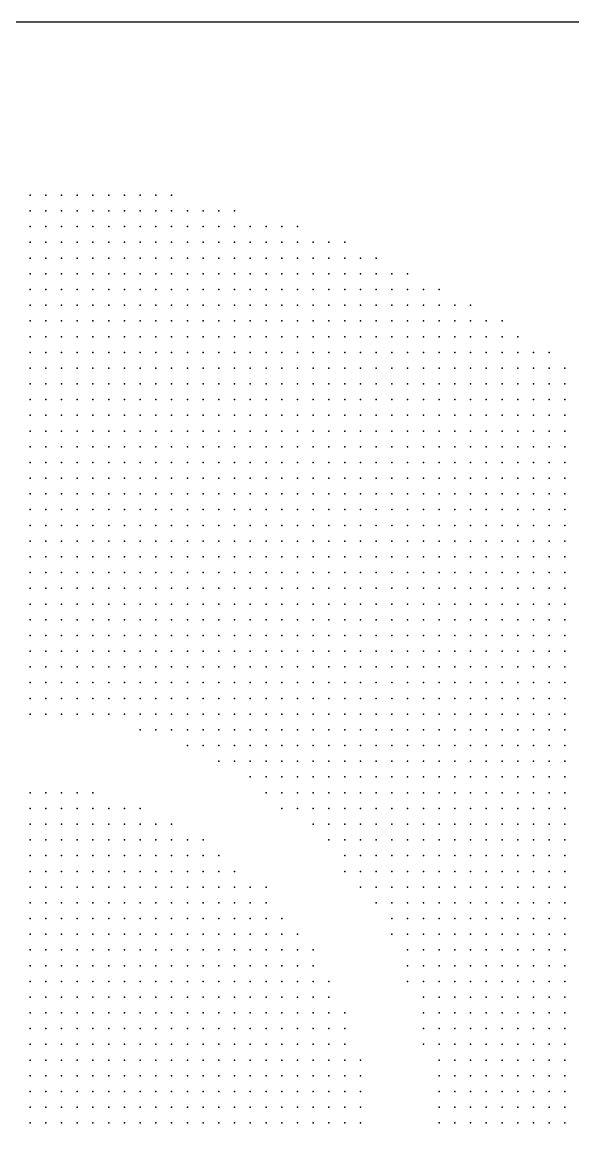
# Model space of a CAD drawing. Header units: millimetres. Extents: x 2848 to 6961, y 1568 to 7914.
# Drawn here: x 4117.8 to 4152.8, y 1649.8 to 1720.3 of the extents above; entities that cross this region are included whole.
import ezdxf

# ---------------------------------------------------------------- set-up
doc = ezdxf.new("R2010")
doc.units = ezdxf.units.MM
doc.header["$PDSIZE"] = -2

msp = doc.modelspace()

# ---------------------------------------------------------------- linework, layer by layer
msp.add_lwpolyline([(4048.282, 1580.289), (4188.282, 1580.289), (4188.282, 1720.289), (4048.282, 1720.289)], close=True)
at = {"color": 20, "true_color": 0xf03f37}
for p in [(4118.282, 1709.289), (4119.282, 1709.289), (4120.282, 1709.289), (4121.282, 1709.289), (4122.282, 1709.289), (4123.282, 1709.289), (4124.282, 1709.289), (4125.282, 1709.289), (4126.282, 1709.289), (4127.282, 1709.289), (4118.282, 1708.289), (4119.282, 1708.289), (4120.282, 1708.289), (4121.282, 1708.289), (4122.282, 1708.289), (4123.282, 1708.289), (4124.282, 1708.289), (4125.282, 1708.289), (4126.282, 1708.289), (4127.282, 1708.289), (4128.282, 1708.289), (4129.282, 1708.289), (4130.282, 1708.289), (4131.282, 1708.289), (4118.282, 1707.289), (4119.282, 1707.289), (4120.282, 1707.289), (4121.282, 1707.289), (4122.282, 1707.289), (4123.282, 1707.289), (4124.282, 1707.289), (4125.282, 1707.289), (4126.282, 1707.289), (4127.282, 1707.289), (4128.282, 1707.289), (4129.282, 1707.289), (4130.282, 1707.289), (4131.282, 1707.289), (4132.282, 1707.289), (4133.282, 1707.289), (4134.282, 1707.289), (4135.282, 1707.289), (4118.282, 1706.289), (4119.282, 1706.289), (4120.282, 1706.289), (4121.282, 1706.289), (4122.282, 1706.289), (4123.282, 1706.289), (4124.282, 1706.289), (4125.282, 1706.289), (4126.282, 1706.289), (4127.282, 1706.289), (4128.282, 1706.289), (4129.282, 1706.289), (4130.282, 1706.289), (4131.282, 1706.289), (4132.282, 1706.289), (4133.282, 1706.289), (4134.282, 1706.289), (4135.282, 1706.289), (4136.282, 1706.289), (4137.282, 1706.289), (4138.282, 1706.289), (4118.282, 1705.289), (4119.282, 1705.289), (4120.282, 1705.289), (4121.282, 1705.289), (4122.282, 1705.289), (4123.282, 1705.289), (4124.282, 1705.289), (4125.282, 1705.289), (4126.282, 1705.289), (4127.282, 1705.289), (4128.282, 1705.289), (4129.282, 1705.289), (4130.282, 1705.289), (4131.282, 1705.289), (4132.282, 1705.289), (4133.282, 1705.289), (4134.282, 1705.289), (4135.282, 1705.289), (4136.282, 1705.289), (4137.282, 1705.289), (4138.282, 1705.289), (4139.282, 1705.289), (4140.282, 1705.289), (4118.282, 1704.289), (4119.282, 1704.289), (4120.282, 1704.289), (4121.282, 1704.289), (4122.282, 1704.289), (4123.282, 1704.289), (4124.282, 1704.289), (4125.282, 1704.289), (4126.282, 1704.289), (4127.282, 1704.289), (4128.282, 1704.289), (4129.282, 1704.289), (4130.282, 1704.289), (4131.282, 1704.289), (4132.282, 1704.289), (4133.282, 1704.289), (4134.282, 1704.289), (4135.282, 1704.289), (4136.282, 1704.289), (4137.282, 1704.289), (4138.282, 1704.289), (4139.282, 1704.289), (4140.282, 1704.289), (4141.282, 1704.289), (4142.282, 1704.289), (4118.282, 1703.289), (4119.282, 1703.289), (4120.282, 1703.289), (4121.282, 1703.289), (4122.282, 1703.289), (4123.282, 1703.289), (4124.282, 1703.289), (4125.282, 1703.289), (4126.282, 1703.289), (4127.282, 1703.289), (4128.282, 1703.289), (4129.282, 1703.289), (4130.282, 1703.289), (4131.282, 1703.289), (4132.282, 1703.289), (4133.282, 1703.289), (4134.282, 1703.289), (4135.282, 1703.289), (4136.282, 1703.289), (4137.282, 1703.289), (4138.282, 1703.289), (4139.282, 1703.289), (4140.282, 1703.289), (4141.282, 1703.289), (4142.282, 1703.289), (4143.282, 1703.289), (4144.282, 1703.289), (4118.282, 1702.289), (4119.282, 1702.289), (4120.282, 1702.289), (4121.282, 1702.289), (4122.282, 1702.289), (4123.282, 1702.289), (4124.282, 1702.289), (4125.282, 1702.289), (4126.282, 1702.289), (4127.282, 1702.289), (4128.282, 1702.289), (4129.282, 1702.289), (4130.282, 1702.289), (4131.282, 1702.289), (4132.282, 1702.289), (4133.282, 1702.289), (4134.282, 1702.289), (4135.282, 1702.289), (4136.282, 1702.289), (4137.282, 1702.289), (4138.282, 1702.289), (4139.282, 1702.289), (4140.282, 1702.289), (4141.282, 1702.289), (4142.282, 1702.289), (4143.282, 1702.289), (4144.282, 1702.289), (4145.282, 1702.289), (4146.282, 1702.289), (4118.282, 1701.289), (4119.282, 1701.289), (4120.282, 1701.289), (4121.282, 1701.289), (4122.282, 1701.289), (4123.282, 1701.289), (4124.282, 1701.289), (4125.282, 1701.289), (4126.282, 1701.289), (4127.282, 1701.289), (4128.282, 1701.289), (4129.282, 1701.289), (4130.282, 1701.289), (4131.282, 1701.289), (4132.282, 1701.289), (4133.282, 1701.289), (4134.282, 1701.289), (4135.282, 1701.289), (4136.282, 1701.289), (4137.282, 1701.289), (4138.282, 1701.289), (4139.282, 1701.289), (4140.282, 1701.289), (4141.282, 1701.289), (4142.282, 1701.289), (4143.282, 1701.289), (4144.282, 1701.289), (4145.282, 1701.289), (4146.282, 1701.289), (4147.282, 1701.289), (4148.282, 1701.289), (4118.282, 1700.289), (4119.282, 1700.289), (4120.282, 1700.289), (4121.282, 1700.289), (4122.282, 1700.289), (4123.282, 1700.289), (4124.282, 1700.289), (4125.282, 1700.289), (4126.282, 1700.289), (4127.282, 1700.289), (4128.282, 1700.289), (4129.282, 1700.289), (4130.282, 1700.289), (4131.282, 1700.289), (4132.282, 1700.289), (4133.282, 1700.289), (4134.282, 1700.289), (4135.282, 1700.289), (4136.282, 1700.289), (4137.282, 1700.289), (4138.282, 1700.289), (4139.282, 1700.289), (4140.282, 1700.289), (4141.282, 1700.289), (4142.282, 1700.289), (4143.282, 1700.289), (4144.282, 1700.289), (4145.282, 1700.289), (4146.282, 1700.289), (4147.282, 1700.289), (4148.282, 1700.289), (4149.282, 1700.289), (4118.282, 1699.289), (4119.282, 1699.289), (4120.282, 1699.289), (4121.282, 1699.289), (4122.282, 1699.289), (4123.282, 1699.289), (4124.282, 1699.289), (4125.282, 1699.289), (4126.282, 1699.289), (4127.282, 1699.289), (4128.282, 1699.289), (4129.282, 1699.289), (4130.282, 1699.289), (4131.282, 1699.289), (4132.282, 1699.289), (4133.282, 1699.289), (4134.282, 1699.289), (4135.282, 1699.289), (4136.282, 1699.289), (4137.282, 1699.289), (4138.282, 1699.289), (4139.282, 1699.289), (4140.282, 1699.289), (4141.282, 1699.289), (4142.282, 1699.289), (4143.282, 1699.289), (4144.282, 1699.289), (4145.282, 1699.289), (4146.282, 1699.289), (4147.282, 1699.289), (4148.282, 1699.289), (4149.282, 1699.289), (4150.282, 1699.289), (4151.282, 1699.289), (4118.282, 1698.289), (4119.282, 1698.289), (4120.282, 1698.289), (4121.282, 1698.289), (4122.282, 1698.289), (4123.282, 1698.289), (4124.282, 1698.289), (4125.282, 1698.289), (4126.282, 1698.289), (4127.282, 1698.289), (4128.282, 1698.289), (4129.282, 1698.289), (4130.282, 1698.289), (4131.282, 1698.289), (4132.282, 1698.289), (4133.282, 1698.289), (4134.282, 1698.289), (4135.282, 1698.289), (4136.282, 1698.289), (4137.282, 1698.289), (4138.282, 1698.289), (4139.282, 1698.289), (4140.282, 1698.289), (4141.282, 1698.289), (4142.282, 1698.289), (4143.282, 1698.289), (4144.282, 1698.289), (4145.282, 1698.289), (4146.282, 1698.289), (4147.282, 1698.289), (4148.282, 1698.289), (4149.282, 1698.289), (4150.282, 1698.289), (4151.282, 1698.289), (4152.282, 1698.289), (4118.282, 1697.289), (4119.282, 1697.289), (4120.282, 1697.289), (4121.282, 1697.289), (4122.282, 1697.289), (4123.282, 1697.289), (4124.282, 1697.289), (4125.282, 1697.289), (4126.282, 1697.289), (4127.282, 1697.289), (4128.282, 1697.289), (4129.282, 1697.289), (4130.282, 1697.289), (4131.282, 1697.289), (4132.282, 1697.289), (4133.282, 1697.289), (4134.282, 1697.289), (4135.282, 1697.289), (4136.282, 1697.289), (4137.282, 1697.289), (4138.282, 1697.289), (4139.282, 1697.289), (4140.282, 1697.289), (4141.282, 1697.289), (4142.282, 1697.289), (4143.282, 1697.289), (4144.282, 1697.289), (4145.282, 1697.289), (4146.282, 1697.289), (4147.282, 1697.289), (4148.282, 1697.289), (4149.282, 1697.289), (4150.282, 1697.289), (4151.282, 1697.289), (4152.282, 1697.289), (4118.282, 1696.289), (4119.282, 1696.289), (4120.282, 1696.289), (4121.282, 1696.289), (4122.282, 1696.289), (4123.282, 1696.289), (4124.282, 1696.289), (4125.282, 1696.289), (4126.282, 1696.289), (4127.282, 1696.289), (4128.282, 1696.289), (4129.282, 1696.289), (4130.282, 1696.289), (4131.282, 1696.289), (4132.282, 1696.289), (4133.282, 1696.289), (4134.282, 1696.289), (4135.282, 1696.289), (4136.282, 1696.289), (4137.282, 1696.289), (4138.282, 1696.289), (4139.282, 1696.289), (4140.282, 1696.289), (4141.282, 1696.289), (4142.282, 1696.289), (4143.282, 1696.289), (4144.282, 1696.289), (4145.282, 1696.289), (4146.282, 1696.289), (4147.282, 1696.289), (4148.282, 1696.289), (4149.282, 1696.289), (4150.282, 1696.289), (4151.282, 1696.289), (4152.282, 1696.289), (4118.282, 1695.289), (4119.282, 1695.289), (4120.282, 1695.289), (4121.282, 1695.289), (4122.282, 1695.289), (4123.282, 1695.289), (4124.282, 1695.289), (4125.282, 1695.289), (4126.282, 1695.289), (4127.282, 1695.289), (4128.282, 1695.289), (4129.282, 1695.289), (4130.282, 1695.289), (4131.282, 1695.289), (4132.282, 1695.289), (4133.282, 1695.289), (4134.282, 1695.289), (4135.282, 1695.289), (4136.282, 1695.289), (4137.282, 1695.289), (4138.282, 1695.289), (4139.282, 1695.289), (4140.282, 1695.289), (4141.282, 1695.289), (4142.282, 1695.289), (4143.282, 1695.289), (4144.282, 1695.289), (4145.282, 1695.289), (4146.282, 1695.289), (4147.282, 1695.289), (4148.282, 1695.289), (4149.282, 1695.289), (4150.282, 1695.289), (4151.282, 1695.289), (4152.282, 1695.289), (4118.282, 1694.289), (4119.282, 1694.289), (4120.282, 1694.289), (4121.282, 1694.289), (4122.282, 1694.289), (4123.282, 1694.289), (4124.282, 1694.289), (4125.282, 1694.289), (4126.282, 1694.289), (4127.282, 1694.289), (4128.282, 1694.289), (4129.282, 1694.289), (4130.282, 1694.289), (4131.282, 1694.289), (4132.282, 1694.289), (4133.282, 1694.289), (4134.282, 1694.289), (4135.282, 1694.289), (4136.282, 1694.289), (4137.282, 1694.289), (4138.282, 1694.289), (4139.282, 1694.289), (4140.282, 1694.289), (4141.282, 1694.289), (4142.282, 1694.289), (4143.282, 1694.289), (4144.282, 1694.289), (4145.282, 1694.289), (4146.282, 1694.289), (4147.282, 1694.289), (4148.282, 1694.289), (4149.282, 1694.289), (4150.282, 1694.289), (4151.282, 1694.289), (4152.282, 1694.289), (4118.282, 1693.289), (4119.282, 1693.289), (4120.282, 1693.289), (4121.282, 1693.289), (4122.282, 1693.289), (4123.282, 1693.289), (4124.282, 1693.289), (4125.282, 1693.289), (4126.282, 1693.289), (4127.282, 1693.289), (4128.282, 1693.289), (4129.282, 1693.289), (4130.282, 1693.289), (4131.282, 1693.289), (4132.282, 1693.289), (4133.282, 1693.289), (4134.282, 1693.289), (4135.282, 1693.289), (4136.282, 1693.289), (4137.282, 1693.289), (4138.282, 1693.289), (4139.282, 1693.289), (4140.282, 1693.289), (4141.282, 1693.289), (4142.282, 1693.289), (4143.282, 1693.289), (4144.282, 1693.289), (4145.282, 1693.289), (4146.282, 1693.289), (4147.282, 1693.289), (4148.282, 1693.289), (4149.282, 1693.289), (4150.282, 1693.289), (4151.282, 1693.289), (4152.282, 1693.289), (4118.282, 1692.289), (4119.282, 1692.289), (4120.282, 1692.289), (4121.282, 1692.289), (4122.282, 1692.289), (4123.282, 1692.289), (4124.282, 1692.289), (4125.282, 1692.289), (4126.282, 1692.289), (4127.282, 1692.289), (4128.282, 1692.289), (4129.282, 1692.289), (4130.282, 1692.289), (4131.282, 1692.289), (4132.282, 1692.289), (4133.282, 1692.289), (4134.282, 1692.289), (4135.282, 1692.289), (4136.282, 1692.289), (4137.282, 1692.289), (4138.282, 1692.289), (4139.282, 1692.289), (4140.282, 1692.289), (4141.282, 1692.289), (4142.282, 1692.289), (4143.282, 1692.289), (4144.282, 1692.289), (4145.282, 1692.289), (4146.282, 1692.289), (4147.282, 1692.289), (4148.282, 1692.289), (4149.282, 1692.289), (4150.282, 1692.289), (4151.282, 1692.289), (4152.282, 1692.289), (4118.282, 1691.289), (4119.282, 1691.289), (4120.282, 1691.289), (4121.282, 1691.289), (4122.282, 1691.289), (4123.282, 1691.289), (4124.282, 1691.289), (4125.282, 1691.289), (4126.282, 1691.289), (4127.282, 1691.289), (4128.282, 1691.289), (4129.282, 1691.289), (4130.282, 1691.289), (4131.282, 1691.289), (4132.282, 1691.289), (4133.282, 1691.289), (4134.282, 1691.289), (4135.282, 1691.289), (4136.282, 1691.289), (4137.282, 1691.289), (4138.282, 1691.289), (4139.282, 1691.289), (4140.282, 1691.289), (4141.282, 1691.289), (4142.282, 1691.289), (4143.282, 1691.289), (4144.282, 1691.289), (4145.282, 1691.289), (4146.282, 1691.289), (4147.282, 1691.289), (4148.282, 1691.289), (4149.282, 1691.289), (4150.282, 1691.289), (4151.282, 1691.289), (4152.282, 1691.289), (4118.282, 1690.289), (4119.282, 1690.289), (4120.282, 1690.289), (4121.282, 1690.289), (4122.282, 1690.289), (4123.282, 1690.289), (4124.282, 1690.289), (4125.282, 1690.289), (4126.282, 1690.289), (4127.282, 1690.289), (4128.282, 1690.289), (4129.282, 1690.289), (4130.282, 1690.289), (4131.282, 1690.289), (4132.282, 1690.289), (4133.282, 1690.289), (4134.282, 1690.289), (4135.282, 1690.289), (4136.282, 1690.289), (4137.282, 1690.289), (4138.282, 1690.289), (4139.282, 1690.289), (4140.282, 1690.289), (4141.282, 1690.289), (4142.282, 1690.289), (4143.282, 1690.289), (4144.282, 1690.289), (4145.282, 1690.289), (4146.282, 1690.289), (4147.282, 1690.289), (4148.282, 1690.289), (4149.282, 1690.289), (4150.282, 1690.289), (4151.282, 1690.289), (4152.282, 1690.289), (4118.282, 1689.289), (4119.282, 1689.289), (4120.282, 1689.289), (4121.282, 1689.289), (4122.282, 1689.289), (4123.282, 1689.289), (4124.282, 1689.289), (4125.282, 1689.289), (4126.282, 1689.289), (4127.282, 1689.289), (4128.282, 1689.289), (4129.282, 1689.289), (4130.282, 1689.289), (4131.282, 1689.289), (4132.282, 1689.289), (4133.282, 1689.289), (4134.282, 1689.289), (4135.282, 1689.289), (4136.282, 1689.289), (4137.282, 1689.289), (4138.282, 1689.289), (4139.282, 1689.289), (4140.282, 1689.289), (4141.282, 1689.289), (4142.282, 1689.289), (4143.282, 1689.289), (4144.282, 1689.289), (4145.282, 1689.289), (4146.282, 1689.289), (4147.282, 1689.289), (4148.282, 1689.289), (4149.282, 1689.289), (4150.282, 1689.289), (4151.282, 1689.289), (4152.282, 1689.289), (4118.282, 1688.289), (4119.282, 1688.289), (4120.282, 1688.289), (4121.282, 1688.289), (4122.282, 1688.289), (4123.282, 1688.289), (4124.282, 1688.289), (4125.282, 1688.289), (4126.282, 1688.289), (4127.282, 1688.289), (4128.282, 1688.289), (4129.282, 1688.289), (4130.282, 1688.289), (4131.282, 1688.289), (4132.282, 1688.289), (4133.282, 1688.289), (4134.282, 1688.289), (4135.282, 1688.289), (4136.282, 1688.289), (4137.282, 1688.289), (4138.282, 1688.289), (4139.282, 1688.289), (4140.282, 1688.289), (4141.282, 1688.289), (4142.282, 1688.289), (4143.282, 1688.289), (4144.282, 1688.289), (4145.282, 1688.289), (4146.282, 1688.289), (4147.282, 1688.289), (4148.282, 1688.289), (4149.282, 1688.289), (4150.282, 1688.289), (4151.282, 1688.289), (4152.282, 1688.289), (4118.282, 1687.289), (4119.282, 1687.289), (4120.282, 1687.289), (4121.282, 1687.289), (4122.282, 1687.289), (4123.282, 1687.289), (4124.282, 1687.289), (4125.282, 1687.289), (4126.282, 1687.289), (4127.282, 1687.289), (4128.282, 1687.289), (4129.282, 1687.289), (4130.282, 1687.289), (4131.282, 1687.289), (4132.282, 1687.289), (4133.282, 1687.289), (4134.282, 1687.289), (4135.282, 1687.289), (4136.282, 1687.289), (4137.282, 1687.289), (4138.282, 1687.289), (4139.282, 1687.289), (4140.282, 1687.289), (4141.282, 1687.289), (4142.282, 1687.289), (4143.282, 1687.289), (4144.282, 1687.289), (4145.282, 1687.289), (4146.282, 1687.289), (4147.282, 1687.289), (4148.282, 1687.289), (4149.282, 1687.289), (4150.282, 1687.289), (4151.282, 1687.289), (4152.282, 1687.289), (4118.282, 1686.289), (4119.282, 1686.289), (4120.282, 1686.289), (4121.282, 1686.289), (4122.282, 1686.289), (4123.282, 1686.289), (4124.282, 1686.289), (4125.282, 1686.289), (4126.282, 1686.289), (4127.282, 1686.289), (4128.282, 1686.289), (4129.282, 1686.289), (4130.282, 1686.289), (4131.282, 1686.289), (4132.282, 1686.289), (4133.282, 1686.289), (4134.282, 1686.289), (4135.282, 1686.289), (4136.282, 1686.289), (4137.282, 1686.289), (4138.282, 1686.289), (4139.282, 1686.289), (4140.282, 1686.289), (4141.282, 1686.289), (4142.282, 1686.289), (4143.282, 1686.289), (4144.282, 1686.289), (4145.282, 1686.289), (4146.282, 1686.289), (4147.282, 1686.289), (4148.282, 1686.289), (4149.282, 1686.289), (4150.282, 1686.289), (4151.282, 1686.289), (4152.282, 1686.289), (4118.282, 1685.289), (4119.282, 1685.289), (4120.282, 1685.289), (4121.282, 1685.289), (4122.282, 1685.289), (4123.282, 1685.289), (4124.282, 1685.289), (4125.282, 1685.289), (4126.282, 1685.289), (4127.282, 1685.289), (4128.282, 1685.289), (4129.282, 1685.289), (4130.282, 1685.289), (4131.282, 1685.289), (4132.282, 1685.289), (4133.282, 1685.289), (4134.282, 1685.289), (4135.282, 1685.289), (4136.282, 1685.289), (4137.282, 1685.289), (4138.282, 1685.289), (4139.282, 1685.289), (4140.282, 1685.289), (4141.282, 1685.289), (4142.282, 1685.289), (4143.282, 1685.289), (4144.282, 1685.289), (4145.282, 1685.289), (4146.282, 1685.289), (4147.282, 1685.289), (4148.282, 1685.289), (4149.282, 1685.289), (4150.282, 1685.289), (4151.282, 1685.289), (4152.282, 1685.289), (4118.282, 1684.289), (4119.282, 1684.289), (4120.282, 1684.289), (4121.282, 1684.289), (4122.282, 1684.289), (4123.282, 1684.289), (4124.282, 1684.289), (4125.282, 1684.289), (4126.282, 1684.289), (4127.282, 1684.289), (4128.282, 1684.289), (4129.282, 1684.289), (4130.282, 1684.289), (4131.282, 1684.289), (4132.282, 1684.289), (4133.282, 1684.289), (4134.282, 1684.289), (4135.282, 1684.289), (4136.282, 1684.289), (4137.282, 1684.289), (4138.282, 1684.289), (4139.282, 1684.289), (4140.282, 1684.289), (4141.282, 1684.289), (4142.282, 1684.289), (4143.282, 1684.289), (4144.282, 1684.289), (4145.282, 1684.289), (4146.282, 1684.289), (4147.282, 1684.289), (4148.282, 1684.289), (4149.282, 1684.289), (4150.282, 1684.289), (4151.282, 1684.289), (4152.282, 1684.289), (4118.282, 1683.289), (4119.282, 1683.289), (4120.282, 1683.289), (4121.282, 1683.289), (4122.282, 1683.289), (4123.282, 1683.289), (4124.282, 1683.289), (4125.282, 1683.289), (4126.282, 1683.289), (4127.282, 1683.289), (4128.282, 1683.289), (4129.282, 1683.289), (4130.282, 1683.289), (4131.282, 1683.289), (4132.282, 1683.289), (4133.282, 1683.289), (4134.282, 1683.289), (4135.282, 1683.289), (4136.282, 1683.289), (4137.282, 1683.289), (4138.282, 1683.289), (4139.282, 1683.289), (4140.282, 1683.289), (4141.282, 1683.289), (4142.282, 1683.289), (4143.282, 1683.289), (4144.282, 1683.289), (4145.282, 1683.289), (4146.282, 1683.289), (4147.282, 1683.289), (4148.282, 1683.289), (4149.282, 1683.289), (4150.282, 1683.289), (4151.282, 1683.289), (4152.282, 1683.289), (4118.282, 1682.289), (4119.282, 1682.289), (4120.282, 1682.289), (4121.282, 1682.289), (4122.282, 1682.289), (4123.282, 1682.289), (4124.282, 1682.289), (4125.282, 1682.289), (4126.282, 1682.289), (4127.282, 1682.289), (4128.282, 1682.289), (4129.282, 1682.289), (4130.282, 1682.289), (4131.282, 1682.289), (4132.282, 1682.289), (4133.282, 1682.289), (4134.282, 1682.289), (4135.282, 1682.289), (4136.282, 1682.289), (4137.282, 1682.289), (4138.282, 1682.289), (4139.282, 1682.289), (4140.282, 1682.289), (4141.282, 1682.289), (4142.282, 1682.289), (4143.282, 1682.289), (4144.282, 1682.289), (4145.282, 1682.289), (4146.282, 1682.289), (4147.282, 1682.289), (4148.282, 1682.289), (4149.282, 1682.289), (4150.282, 1682.289), (4151.282, 1682.289), (4152.282, 1682.289), (4118.282, 1681.289), (4119.282, 1681.289), (4120.282, 1681.289), (4121.282, 1681.289), (4122.282, 1681.289), (4123.282, 1681.289), (4124.282, 1681.289), (4125.282, 1681.289), (4126.282, 1681.289), (4127.282, 1681.289), (4128.282, 1681.289), (4129.282, 1681.289), (4130.282, 1681.289), (4131.282, 1681.289), (4132.282, 1681.289), (4133.282, 1681.289), (4134.282, 1681.289), (4135.282, 1681.289), (4136.282, 1681.289), (4137.282, 1681.289), (4138.282, 1681.289), (4139.282, 1681.289), (4140.282, 1681.289), (4141.282, 1681.289), (4142.282, 1681.289), (4143.282, 1681.289), (4144.282, 1681.289), (4145.282, 1681.289), (4146.282, 1681.289), (4147.282, 1681.289), (4148.282, 1681.289), (4149.282, 1681.289), (4150.282, 1681.289), (4151.282, 1681.289), (4152.282, 1681.289), (4118.282, 1680.289), (4119.282, 1680.289), (4120.282, 1680.289), (4121.282, 1680.289), (4122.282, 1680.289), (4123.282, 1680.289), (4124.282, 1680.289), (4125.282, 1680.289), (4126.282, 1680.289), (4127.282, 1680.289), (4128.282, 1680.289), (4129.282, 1680.289), (4130.282, 1680.289), (4131.282, 1680.289), (4132.282, 1680.289), (4133.282, 1680.289), (4134.282, 1680.289), (4135.282, 1680.289), (4136.282, 1680.289), (4137.282, 1680.289), (4138.282, 1680.289), (4139.282, 1680.289), (4140.282, 1680.289), (4141.282, 1680.289), (4142.282, 1680.289), (4143.282, 1680.289), (4144.282, 1680.289), (4145.282, 1680.289), (4146.282, 1680.289), (4147.282, 1680.289), (4148.282, 1680.289), (4149.282, 1680.289), (4150.282, 1680.289), (4151.282, 1680.289), (4152.282, 1680.289), (4118.282, 1679.289), (4119.282, 1679.289), (4120.282, 1679.289), (4121.282, 1679.289), (4122.282, 1679.289), (4123.282, 1679.289), (4124.282, 1679.289), (4125.282, 1679.289), (4126.282, 1679.289), (4127.282, 1679.289), (4128.282, 1679.289), (4129.282, 1679.289), (4130.282, 1679.289), (4131.282, 1679.289), (4132.282, 1679.289), (4133.282, 1679.289), (4134.282, 1679.289), (4135.282, 1679.289), (4136.282, 1679.289), (4137.282, 1679.289), (4138.282, 1679.289), (4139.282, 1679.289), (4140.282, 1679.289), (4141.282, 1679.289), (4142.282, 1679.289), (4143.282, 1679.289), (4144.282, 1679.289), (4145.282, 1679.289), (4146.282, 1679.289), (4147.282, 1679.289), (4148.282, 1679.289), (4149.282, 1679.289), (4150.282, 1679.289), (4151.282, 1679.289), (4152.282, 1679.289), (4118.282, 1678.289), (4119.282, 1678.289), (4120.282, 1678.289), (4121.282, 1678.289), (4122.282, 1678.289), (4123.282, 1678.289), (4124.282, 1678.289), (4118.282, 1677.289), (4119.282, 1677.289), (4120.282, 1677.289), (4121.282, 1677.289), (4122.282, 1677.289), (4123.282, 1677.289), (4124.282, 1677.289), (4118.282, 1676.289), (4119.282, 1676.289), (4120.282, 1676.289), (4121.282, 1676.289), (4122.282, 1676.289), (4123.282, 1676.289), (4124.282, 1676.289)]:
    msp.add_point(p, dxfattribs=at)
at = {"color": 20, "true_color": 0xef4136}
for p in [(4125.282, 1678.289), (4126.282, 1678.289), (4127.282, 1678.289), (4128.282, 1678.289), (4129.282, 1678.289), (4130.282, 1678.289), (4131.282, 1678.289), (4132.282, 1678.289), (4133.282, 1678.289), (4134.282, 1678.289), (4135.282, 1678.289), (4136.282, 1678.289), (4137.282, 1678.289), (4138.282, 1678.289), (4139.282, 1678.289), (4140.282, 1678.289), (4141.282, 1678.289), (4142.282, 1678.289), (4143.282, 1678.289), (4144.282, 1678.289), (4145.282, 1678.289), (4146.282, 1678.289), (4147.282, 1678.289), (4148.282, 1678.289), (4149.282, 1678.289), (4150.282, 1678.289), (4151.282, 1678.289), (4152.282, 1678.289)]:
    msp.add_point(p, dxfattribs=at)
at = {"color": 240, "true_color": 0xf1363f}
msp.add_point((4125.282, 1677.289), dxfattribs=at)
at = {"color": 240, "true_color": 0xf1363d}
msp.add_point((4126.282, 1677.289), dxfattribs=at)
at = {"color": 240, "true_color": 0xf0363b}
for p in [(4127.282, 1677.289), (4128.282, 1677.289), (4129.282, 1677.289), (4130.282, 1677.289), (4131.282, 1677.289), (4132.282, 1677.289), (4136.282, 1677.289), (4137.282, 1677.289), (4138.282, 1677.289), (4139.282, 1677.289), (4140.282, 1677.289), (4141.282, 1677.289), (4142.282, 1677.289), (4143.282, 1677.289), (4144.282, 1677.289), (4145.282, 1677.289), (4146.282, 1677.289), (4147.282, 1677.289), (4148.282, 1677.289), (4149.282, 1677.289), (4152.282, 1677.289)]:
    msp.add_point(p, dxfattribs=at)
at = {"color": 240, "true_color": 0xef363b}
msp.add_point((4133.282, 1677.289), dxfattribs=at)
at = {"color": 240, "true_color": 0xf2353b}
msp.add_point((4134.282, 1677.289), dxfattribs=at)
at = {"color": 240, "true_color": 0xf03639}
for p in [(4135.282, 1677.289), (4150.282, 1677.289), (4151.282, 1677.289)]:
    msp.add_point(p, dxfattribs=at)
at = {"color": 32, "true_color": 0xeb6715}
msp.add_point((4125.282, 1676.289), dxfattribs=at)
at = {"color": 30, "true_color": 0xef6c1a}
msp.add_point((4126.282, 1676.289), dxfattribs=at)
at = {"color": 30, "true_color": 0xf16d25}
msp.add_point((4127.282, 1676.289), dxfattribs=at)
at = {"color": 30, "true_color": 0xee6d29}
msp.add_point((4128.282, 1676.289), dxfattribs=at)
at = {"color": 30, "true_color": 0xf06d27}
for p in [(4129.282, 1676.289), (4136.282, 1676.289), (4138.282, 1676.289), (4139.282, 1676.289), (4140.282, 1676.289), (4141.282, 1676.289), (4142.282, 1676.289), (4143.282, 1676.289), (4144.282, 1676.289), (4145.282, 1676.289), (4146.282, 1676.289), (4147.282, 1676.289), (4148.282, 1676.289), (4149.282, 1676.289), (4150.282, 1676.289), (4151.282, 1676.289), (4152.282, 1676.289)]:
    msp.add_point(p, dxfattribs=at)
at = {"color": 30, "true_color": 0xee6e27}
msp.add_point((4130.282, 1676.289), dxfattribs=at)
at = {"color": 30, "true_color": 0xf16c29}
msp.add_point((4131.282, 1676.289), dxfattribs=at)
at = {"color": 30, "true_color": 0xef6c26}
msp.add_point((4132.282, 1676.289), dxfattribs=at)
at = {"color": 30, "true_color": 0xf26d28}
msp.add_point((4133.282, 1676.289), dxfattribs=at)
at = {"color": 30, "true_color": 0xf06d29}
msp.add_point((4134.282, 1676.289), dxfattribs=at)
at = {"color": 30, "true_color": 0xef6e2a}
msp.add_point((4135.282, 1676.289), dxfattribs=at)
at = {"color": 30, "true_color": 0xee6e25}
msp.add_point((4137.282, 1676.289), dxfattribs=at)
at = {"color": 41, "true_color": 0xf4ef89}
msp.add_point((4125.282, 1675.289), dxfattribs=at)
at = {"color": 53, "true_color": 0xeedd38}
msp.add_point((4126.282, 1675.289), dxfattribs=at)
at = {"color": 40, "true_color": 0xebd301}
msp.add_point((4127.282, 1675.289), dxfattribs=at)
at = {"color": 40, "true_color": 0xe8cd00}
msp.add_point((4128.282, 1675.289), dxfattribs=at)
at = {"color": 40, "true_color": 0xead200}
msp.add_point((4129.282, 1675.289), dxfattribs=at)
at = {"color": 40, "true_color": 0xead309}
msp.add_point((4130.282, 1675.289), dxfattribs=at)
at = {"color": 40, "true_color": 0xebd203}
for p in [(4131.282, 1675.289), (4137.282, 1675.289), (4146.282, 1675.289)]:
    msp.add_point(p, dxfattribs=at)
at = {"color": 52, "true_color": 0xe8d202}
msp.add_point((4132.282, 1675.289), dxfattribs=at)
at = {"color": 40, "true_color": 0xead102}
for p in [(4133.282, 1675.289), (4134.282, 1675.289), (4136.282, 1675.289), (4138.282, 1675.289), (4139.282, 1675.289), (4140.282, 1675.289), (4141.282, 1675.289), (4142.282, 1675.289), (4143.282, 1675.289), (4144.282, 1675.289), (4145.282, 1675.289), (4147.282, 1675.289), (4148.282, 1675.289), (4149.282, 1675.289), (4150.282, 1675.289), (4151.282, 1675.289), (4152.282, 1675.289)]:
    msp.add_point(p, dxfattribs=at)
at = {"color": 40, "true_color": 0xe9d100}
msp.add_point((4135.282, 1675.289), dxfattribs=at)
at = {"color": 41, "true_color": 0xf4de6e}
msp.add_point((4128.282, 1674.289), dxfattribs=at)
at = {"color": 40, "true_color": 0xeecb11}
msp.add_point((4129.282, 1674.289), dxfattribs=at)
at = {"color": 40, "true_color": 0xe9c500}
msp.add_point((4130.282, 1674.289), dxfattribs=at)
at = {"color": 40, "true_color": 0xe9c807}
msp.add_point((4131.282, 1674.289), dxfattribs=at)
at = {"color": 40, "true_color": 0xe8ca06}
msp.add_point((4132.282, 1674.289), dxfattribs=at)
at = {"color": 40, "true_color": 0xecc707}
msp.add_point((4133.282, 1674.289), dxfattribs=at)
at = {"color": 40, "true_color": 0xeac805}
for p in [(4134.282, 1674.289), (4137.282, 1674.289), (4138.282, 1674.289), (4139.282, 1674.289), (4140.282, 1674.289), (4141.282, 1674.289), (4142.282, 1674.289), (4143.282, 1674.289), (4144.282, 1674.289), (4145.282, 1674.289), (4147.282, 1674.289), (4148.282, 1674.289), (4149.282, 1674.289), (4150.282, 1674.289), (4151.282, 1674.289), (4152.282, 1674.289), (4152.282, 1671.289)]:
    msp.add_point(p, dxfattribs=at)
at = {"color": 40, "true_color": 0xeac807}
for p in [(4135.282, 1674.289), (4146.282, 1674.289)]:
    msp.add_point(p, dxfattribs=at)
at = {"color": 40, "true_color": 0xedc806}
msp.add_point((4136.282, 1674.289), dxfattribs=at)
at = {"color": 41, "true_color": 0xf3e270}
msp.add_point((4130.282, 1673.289), dxfattribs=at)
at = {"color": 40, "true_color": 0xebc905}
for p in [(4131.282, 1673.289), (4137.282, 1673.289), (4134.282, 1672.289), (4137.282, 1672.289)]:
    msp.add_point(p, dxfattribs=at)
at = {"color": 40, "true_color": 0xe8c700}
msp.add_point((4132.282, 1673.289), dxfattribs=at)
at = {"color": 40, "true_color": 0xe9cb09}
for p in [(4133.282, 1673.289), (4137.282, 1670.289), (4138.282, 1669.289)]:
    msp.add_point(p, dxfattribs=at)
at = {"color": 40, "true_color": 0xe8ca08}
msp.add_point((4134.282, 1673.289), dxfattribs=at)
at = {"color": 40, "true_color": 0xe8cb03}
for p in [(4135.282, 1673.289), (4142.282, 1669.289)]:
    msp.add_point(p, dxfattribs=at)
at = {"color": 40, "true_color": 0xe7ca02}
msp.add_point((4136.282, 1673.289), dxfattribs=at)
at = {"color": 40, "true_color": 0xeaca05}
for p in [(4138.282, 1673.289), (4139.282, 1673.289), (4140.282, 1673.289), (4141.282, 1673.289), (4142.282, 1673.289), (4143.282, 1673.289), (4144.282, 1673.289), (4145.282, 1673.289), (4148.282, 1673.289), (4149.282, 1673.289), (4150.282, 1673.289), (4151.282, 1673.289), (4152.282, 1673.289), (4136.282, 1672.289), (4138.282, 1672.289), (4139.282, 1672.289), (4140.282, 1672.289), (4141.282, 1672.289), (4142.282, 1672.289), (4143.282, 1672.289), (4144.282, 1672.289), (4145.282, 1672.289), (4146.282, 1672.289), (4147.282, 1672.289), (4148.282, 1672.289), (4149.282, 1672.289), (4150.282, 1672.289), (4151.282, 1672.289), (4152.282, 1672.289), (4138.282, 1671.289), (4139.282, 1671.289), (4140.282, 1671.289), (4141.282, 1671.289), (4142.282, 1671.289), (4143.282, 1671.289), (4144.282, 1671.289), (4145.282, 1671.289), (4146.282, 1671.289), (4147.282, 1671.289), (4148.282, 1671.289), (4149.282, 1671.289), (4138.282, 1670.289), (4139.282, 1670.289), (4140.282, 1670.289), (4141.282, 1670.289), (4142.282, 1670.289), (4143.282, 1670.289), (4144.282, 1670.289), (4145.282, 1670.289), (4146.282, 1670.289)]:
    msp.add_point(p, dxfattribs=at)
at = {"color": 40, "true_color": 0xeaca03}
for p in [(4146.282, 1673.289), (4147.282, 1673.289), (4139.282, 1669.289), (4143.282, 1668.289)]:
    msp.add_point(p, dxfattribs=at)
at = {"color": 53, "true_color": 0xefd743}
msp.add_point((4132.282, 1672.289), dxfattribs=at)
at = {"color": 40, "true_color": 0xeac600}
msp.add_point((4133.282, 1672.289), dxfattribs=at)
at = {"color": 40, "true_color": 0xe8cc07}
msp.add_point((4135.282, 1672.289), dxfattribs=at)
at = {"color": 152, "true_color": 0x1475bc}
for p in [(4118.282, 1671.289), (4119.282, 1671.289), (4120.282, 1671.289), (4121.282, 1671.289), (4122.282, 1671.289), (4118.282, 1670.289), (4119.282, 1670.289), (4120.282, 1670.289), (4121.282, 1670.289), (4122.282, 1670.289), (4123.282, 1670.289), (4124.282, 1670.289), (4125.282, 1670.289), (4118.282, 1669.289), (4119.282, 1669.289), (4120.282, 1669.289), (4121.282, 1669.289), (4122.282, 1669.289), (4123.282, 1669.289), (4124.282, 1669.289), (4125.282, 1669.289), (4126.282, 1669.289), (4127.282, 1669.289), (4118.282, 1668.289), (4119.282, 1668.289), (4120.282, 1668.289), (4121.282, 1668.289), (4122.282, 1668.289), (4123.282, 1668.289), (4124.282, 1668.289), (4125.282, 1668.289), (4126.282, 1668.289), (4127.282, 1668.289), (4128.282, 1668.289), (4129.282, 1668.289), (4118.282, 1667.289), (4119.282, 1667.289), (4120.282, 1667.289), (4121.282, 1667.289), (4122.282, 1667.289), (4123.282, 1667.289), (4124.282, 1667.289), (4125.282, 1667.289), (4126.282, 1667.289), (4127.282, 1667.289), (4128.282, 1667.289), (4129.282, 1667.289), (4130.282, 1667.289), (4118.282, 1666.289), (4119.282, 1666.289), (4120.282, 1666.289), (4121.282, 1666.289), (4122.282, 1666.289), (4123.282, 1666.289), (4124.282, 1666.289), (4125.282, 1666.289), (4126.282, 1666.289), (4127.282, 1666.289), (4128.282, 1666.289), (4129.282, 1666.289), (4130.282, 1666.289), (4131.282, 1666.289), (4118.282, 1665.289), (4119.282, 1665.289), (4120.282, 1665.289), (4121.282, 1665.289), (4122.282, 1665.289), (4123.282, 1665.289), (4124.282, 1665.289), (4125.282, 1665.289), (4126.282, 1665.289), (4127.282, 1665.289), (4128.282, 1665.289), (4129.282, 1665.289), (4130.282, 1665.289), (4131.282, 1665.289), (4132.282, 1665.289), (4133.282, 1665.289), (4118.282, 1664.289), (4119.282, 1664.289), (4120.282, 1664.289), (4121.282, 1664.289), (4122.282, 1664.289), (4123.282, 1664.289), (4124.282, 1664.289), (4125.282, 1664.289), (4126.282, 1664.289), (4127.282, 1664.289), (4128.282, 1664.289), (4129.282, 1664.289), (4130.282, 1664.289), (4131.282, 1664.289), (4132.282, 1664.289), (4133.282, 1664.289), (4118.282, 1663.289), (4119.282, 1663.289), (4120.282, 1663.289), (4121.282, 1663.289), (4122.282, 1663.289), (4123.282, 1663.289), (4124.282, 1663.289), (4125.282, 1663.289), (4126.282, 1663.289), (4127.282, 1663.289), (4128.282, 1663.289), (4129.282, 1663.289), (4130.282, 1663.289), (4131.282, 1663.289), (4132.282, 1663.289), (4133.282, 1663.289), (4134.282, 1663.289), (4118.282, 1662.289), (4119.282, 1662.289), (4120.282, 1662.289), (4121.282, 1662.289), (4122.282, 1662.289), (4123.282, 1662.289), (4124.282, 1662.289), (4125.282, 1662.289), (4126.282, 1662.289), (4127.282, 1662.289), (4128.282, 1662.289), (4129.282, 1662.289), (4130.282, 1662.289), (4131.282, 1662.289), (4132.282, 1662.289), (4133.282, 1662.289), (4134.282, 1662.289), (4135.282, 1662.289), (4118.282, 1661.289), (4119.282, 1661.289), (4120.282, 1661.289), (4121.282, 1661.289), (4122.282, 1661.289), (4123.282, 1661.289), (4124.282, 1661.289), (4125.282, 1661.289), (4126.282, 1661.289), (4127.282, 1661.289), (4128.282, 1661.289), (4129.282, 1661.289), (4130.282, 1661.289), (4131.282, 1661.289), (4132.282, 1661.289), (4133.282, 1661.289), (4134.282, 1661.289), (4135.282, 1661.289), (4136.282, 1661.289), (4118.282, 1660.289), (4119.282, 1660.289), (4120.282, 1660.289), (4121.282, 1660.289), (4122.282, 1660.289), (4123.282, 1660.289), (4124.282, 1660.289), (4125.282, 1660.289), (4126.282, 1660.289), (4127.282, 1660.289), (4128.282, 1660.289), (4129.282, 1660.289), (4130.282, 1660.289), (4131.282, 1660.289), (4132.282, 1660.289), (4133.282, 1660.289), (4134.282, 1660.289), (4135.282, 1660.289), (4136.282, 1660.289), (4118.282, 1659.289), (4119.282, 1659.289), (4120.282, 1659.289), (4121.282, 1659.289), (4122.282, 1659.289), (4123.282, 1659.289), (4124.282, 1659.289), (4125.282, 1659.289), (4126.282, 1659.289), (4127.282, 1659.289), (4128.282, 1659.289), (4129.282, 1659.289), (4130.282, 1659.289), (4131.282, 1659.289), (4132.282, 1659.289), (4133.282, 1659.289), (4134.282, 1659.289), (4135.282, 1659.289), (4136.282, 1659.289), (4137.282, 1659.289), (4118.282, 1658.289), (4119.282, 1658.289), (4120.282, 1658.289), (4121.282, 1658.289), (4122.282, 1658.289), (4123.282, 1658.289), (4124.282, 1658.289), (4125.282, 1658.289), (4126.282, 1658.289), (4127.282, 1658.289), (4128.282, 1658.289), (4129.282, 1658.289), (4130.282, 1658.289), (4131.282, 1658.289), (4132.282, 1658.289), (4133.282, 1658.289), (4134.282, 1658.289), (4135.282, 1658.289), (4136.282, 1658.289), (4137.282, 1658.289), (4118.282, 1657.289), (4119.282, 1657.289), (4120.282, 1657.289), (4121.282, 1657.289), (4122.282, 1657.289), (4123.282, 1657.289), (4124.282, 1657.289), (4125.282, 1657.289), (4126.282, 1657.289), (4127.282, 1657.289), (4128.282, 1657.289), (4129.282, 1657.289), (4130.282, 1657.289), (4131.282, 1657.289), (4132.282, 1657.289), (4133.282, 1657.289), (4134.282, 1657.289), (4135.282, 1657.289), (4136.282, 1657.289), (4137.282, 1657.289), (4138.282, 1657.289), (4118.282, 1656.289), (4119.282, 1656.289), (4120.282, 1656.289), (4121.282, 1656.289), (4122.282, 1656.289), (4123.282, 1656.289), (4124.282, 1656.289), (4125.282, 1656.289), (4126.282, 1656.289), (4127.282, 1656.289), (4128.282, 1656.289), (4129.282, 1656.289), (4130.282, 1656.289), (4131.282, 1656.289), (4132.282, 1656.289), (4133.282, 1656.289), (4134.282, 1656.289), (4135.282, 1656.289), (4136.282, 1656.289), (4137.282, 1656.289), (4138.282, 1656.289), (4118.282, 1655.289), (4119.282, 1655.289), (4120.282, 1655.289), (4121.282, 1655.289), (4122.282, 1655.289), (4123.282, 1655.289), (4124.282, 1655.289), (4125.282, 1655.289), (4126.282, 1655.289), (4127.282, 1655.289), (4128.282, 1655.289), (4129.282, 1655.289), (4130.282, 1655.289), (4131.282, 1655.289), (4132.282, 1655.289), (4133.282, 1655.289), (4134.282, 1655.289), (4135.282, 1655.289), (4136.282, 1655.289), (4137.282, 1655.289), (4138.282, 1655.289), (4118.282, 1654.289), (4119.282, 1654.289), (4120.282, 1654.289), (4121.282, 1654.289), (4122.282, 1654.289), (4123.282, 1654.289), (4124.282, 1654.289), (4125.282, 1654.289), (4126.282, 1654.289), (4127.282, 1654.289), (4128.282, 1654.289), (4129.282, 1654.289), (4130.282, 1654.289), (4131.282, 1654.289), (4132.282, 1654.289), (4133.282, 1654.289), (4134.282, 1654.289), (4135.282, 1654.289), (4136.282, 1654.289), (4137.282, 1654.289), (4138.282, 1654.289), (4139.282, 1654.289), (4118.282, 1653.289), (4119.282, 1653.289), (4120.282, 1653.289), (4121.282, 1653.289), (4122.282, 1653.289), (4123.282, 1653.289), (4124.282, 1653.289), (4125.282, 1653.289), (4126.282, 1653.289), (4127.282, 1653.289), (4128.282, 1653.289), (4129.282, 1653.289), (4130.282, 1653.289), (4131.282, 1653.289), (4132.282, 1653.289), (4133.282, 1653.289), (4134.282, 1653.289), (4135.282, 1653.289), (4136.282, 1653.289), (4137.282, 1653.289), (4138.282, 1653.289), (4139.282, 1653.289), (4118.282, 1652.289), (4119.282, 1652.289), (4120.282, 1652.289), (4121.282, 1652.289), (4122.282, 1652.289), (4123.282, 1652.289), (4124.282, 1652.289), (4125.282, 1652.289), (4126.282, 1652.289), (4127.282, 1652.289), (4128.282, 1652.289), (4129.282, 1652.289), (4130.282, 1652.289), (4131.282, 1652.289), (4132.282, 1652.289), (4133.282, 1652.289), (4134.282, 1652.289), (4135.282, 1652.289), (4136.282, 1652.289), (4137.282, 1652.289), (4138.282, 1652.289), (4139.282, 1652.289), (4118.282, 1651.289), (4119.282, 1651.289), (4120.282, 1651.289), (4121.282, 1651.289), (4122.282, 1651.289), (4123.282, 1651.289), (4124.282, 1651.289), (4125.282, 1651.289), (4126.282, 1651.289), (4127.282, 1651.289), (4128.282, 1651.289), (4129.282, 1651.289), (4130.282, 1651.289), (4131.282, 1651.289), (4132.282, 1651.289), (4133.282, 1651.289), (4134.282, 1651.289), (4135.282, 1651.289), (4136.282, 1651.289), (4137.282, 1651.289), (4138.282, 1651.289), (4139.282, 1651.289), (4118.282, 1650.289), (4119.282, 1650.289), (4120.282, 1650.289), (4121.282, 1650.289), (4122.282, 1650.289), (4123.282, 1650.289), (4124.282, 1650.289), (4125.282, 1650.289), (4126.282, 1650.289), (4127.282, 1650.289), (4128.282, 1650.289), (4129.282, 1650.289), (4130.282, 1650.289), (4131.282, 1650.289), (4132.282, 1650.289), (4133.282, 1650.289), (4134.282, 1650.289), (4135.282, 1650.289), (4136.282, 1650.289), (4137.282, 1650.289), (4138.282, 1650.289), (4139.282, 1650.289)]:
    msp.add_point(p, dxfattribs=at)
at = {"color": 41, "true_color": 0xf5e78e}
msp.add_point((4133.282, 1671.289), dxfattribs=at)
at = {"color": 40, "true_color": 0xe9ca00}
msp.add_point((4134.282, 1671.289), dxfattribs=at)
at = {"color": 40, "true_color": 0xeac900}
msp.add_point((4135.282, 1671.289), dxfattribs=at)
at = {"color": 40, "true_color": 0xeacc0c}
msp.add_point((4136.282, 1671.289), dxfattribs=at)
at = {"color": 40, "true_color": 0xe7ca04}
msp.add_point((4137.282, 1671.289), dxfattribs=at)
at = {"color": 40, "true_color": 0xeaca06}
msp.add_point((4150.282, 1671.289), dxfattribs=at)
at = {"color": 40, "true_color": 0xe9c905}
for p in [(4151.282, 1671.289), (4147.282, 1670.289), (4148.282, 1670.289), (4149.282, 1670.289), (4141.282, 1669.289), (4144.282, 1669.289), (4140.282, 1668.289), (4142.282, 1668.289)]:
    msp.add_point(p, dxfattribs=at)
at = {"color": 254, "true_color": 0xfcf2c1}
msp.add_point((4134.282, 1670.289), dxfattribs=at)
at = {"color": 40, "true_color": 0xebcd13}
msp.add_point((4135.282, 1670.289), dxfattribs=at)
at = {"color": 40, "true_color": 0xe9c800}
msp.add_point((4136.282, 1670.289), dxfattribs=at)
at = {"color": 40, "true_color": 0xebcb06}
for p in [(4150.282, 1670.289), (4146.282, 1669.289), (4140.282, 1667.289)]:
    msp.add_point(p, dxfattribs=at)
at = {"color": 40, "true_color": 0xf0cf04}
msp.add_point((4151.282, 1670.289), dxfattribs=at)
at = {"color": 40, "true_color": 0xf6d401}
for p in [(4152.282, 1670.289), (4142.282, 1667.289)]:
    msp.add_point(p, dxfattribs=at)
at = {"color": 40, "true_color": 0xecd120}
msp.add_point((4136.282, 1669.289), dxfattribs=at)
at = {"color": 40, "true_color": 0xe9c801}
msp.add_point((4137.282, 1669.289), dxfattribs=at)
at = {"color": 40, "true_color": 0xebcb07}
for p in [(4140.282, 1669.289), (4143.282, 1669.289)]:
    msp.add_point(p, dxfattribs=at)
at = {"color": 40, "true_color": 0xe9c904}
for p in [(4145.282, 1669.289), (4141.282, 1668.289)]:
    msp.add_point(p, dxfattribs=at)
at = {"color": 40, "true_color": 0xeecd04}
msp.add_point((4147.282, 1669.289), dxfattribs=at)
at = {"color": 40, "true_color": 0xf2d205}
msp.add_point((4148.282, 1669.289), dxfattribs=at)
at = {"color": 40, "true_color": 0xf7d502}
msp.add_point((4149.282, 1669.289), dxfattribs=at)
at = {"color": 40, "true_color": 0xfbd802}
for p in [(4150.282, 1669.289), (4147.282, 1668.289)]:
    msp.add_point(p, dxfattribs=at)
at = {"color": 40, "true_color": 0xffdb03}
msp.add_point((4151.282, 1669.289), dxfattribs=at)
at = {"color": 40, "true_color": 0xfeda02}
for p in [(4152.282, 1669.289), (4141.282, 1666.289)]:
    msp.add_point(p, dxfattribs=at)
at = {"color": 40, "true_color": 0xebcf23}
msp.add_point((4137.282, 1668.289), dxfattribs=at)
at = {"color": 40, "true_color": 0xebc700}
msp.add_point((4138.282, 1668.289), dxfattribs=at)
at = {"color": 40, "true_color": 0xe9cb07}
msp.add_point((4139.282, 1668.289), dxfattribs=at)
at = {"color": 40, "true_color": 0xefce03}
msp.add_point((4144.282, 1668.289), dxfattribs=at)
at = {"color": 40, "true_color": 0xf6d106}
msp.add_point((4145.282, 1668.289), dxfattribs=at)
at = {"color": 40, "true_color": 0xf9d602}
msp.add_point((4146.282, 1668.289), dxfattribs=at)
at = {"color": 40, "true_color": 0xfdda02}
for p in [(4148.282, 1668.289), (4144.282, 1667.289), (4146.282, 1667.289), (4142.282, 1666.289), (4146.282, 1666.289), (4148.282, 1663.289), (4145.282, 1662.289), (4145.282, 1661.289), (4145.282, 1659.289)]:
    msp.add_point(p, dxfattribs=at)
at = {"color": 40, "true_color": 0xfddb00}
msp.add_point((4149.282, 1668.289), dxfattribs=at)
at = {"color": 40, "true_color": 0xfcd901}
for p in [(4150.282, 1668.289), (4151.282, 1668.289), (4152.282, 1668.289), (4147.282, 1667.289), (4148.282, 1667.289), (4149.282, 1667.289), (4150.282, 1667.289), (4151.282, 1667.289), (4152.282, 1667.289), (4140.282, 1666.289), (4144.282, 1666.289), (4147.282, 1666.289), (4148.282, 1666.289), (4149.282, 1666.289), (4150.282, 1666.289), (4151.282, 1666.289), (4152.282, 1666.289), (4144.282, 1665.289), (4145.282, 1665.289), (4146.282, 1665.289), (4147.282, 1665.289), (4148.282, 1665.289), (4149.282, 1665.289), (4150.282, 1665.289), (4151.282, 1665.289), (4152.282, 1665.289), (4144.282, 1664.289), (4145.282, 1664.289), (4147.282, 1664.289), (4148.282, 1664.289), (4149.282, 1664.289), (4150.282, 1664.289), (4151.282, 1664.289), (4152.282, 1664.289), (4144.282, 1663.289), (4147.282, 1663.289), (4149.282, 1663.289), (4150.282, 1663.289), (4152.282, 1663.289), (4146.282, 1662.289), (4150.282, 1662.289), (4151.282, 1662.289), (4152.282, 1662.289), (4142.282, 1661.289), (4143.282, 1661.289), (4146.282, 1661.289), (4147.282, 1661.289), (4148.282, 1661.289), (4149.282, 1661.289), (4150.282, 1661.289), (4151.282, 1661.289), (4152.282, 1661.289), (4146.282, 1660.289), (4147.282, 1660.289), (4148.282, 1660.289), (4149.282, 1660.289), (4150.282, 1660.289), (4151.282, 1660.289), (4152.282, 1660.289), (4146.282, 1659.289), (4147.282, 1659.289), (4148.282, 1659.289), (4149.282, 1659.289), (4150.282, 1659.289), (4151.282, 1659.289), (4152.282, 1659.289), (4144.282, 1658.289), (4146.282, 1658.289), (4147.282, 1658.289), (4148.282, 1658.289), (4149.282, 1658.289), (4150.282, 1658.289), (4151.282, 1658.289), (4152.282, 1658.289), (4146.282, 1657.289), (4147.282, 1657.289), (4148.282, 1657.289), (4149.282, 1657.289), (4150.282, 1657.289), (4151.282, 1657.289), (4152.282, 1657.289), (4146.282, 1656.289), (4147.282, 1656.289), (4148.282, 1656.289), (4149.282, 1656.289), (4150.282, 1656.289), (4151.282, 1656.289), (4152.282, 1656.289), (4146.282, 1655.289), (4147.282, 1655.289), (4148.282, 1655.289), (4149.282, 1655.289), (4150.282, 1655.289), (4151.282, 1655.289), (4152.282, 1655.289), (4145.282, 1654.289), (4146.282, 1654.289), (4147.282, 1654.289), (4148.282, 1654.289), (4149.282, 1654.289), (4150.282, 1654.289), (4151.282, 1654.289), (4152.282, 1654.289), (4147.282, 1653.289), (4148.282, 1653.289), (4149.282, 1653.289), (4150.282, 1653.289), (4151.282, 1653.289), (4152.282, 1653.289), (4147.282, 1652.289), (4148.282, 1652.289), (4149.282, 1652.289), (4150.282, 1652.289), (4151.282, 1652.289), (4152.282, 1652.289), (4147.282, 1651.289), (4148.282, 1651.289), (4149.282, 1651.289), (4150.282, 1651.289), (4151.282, 1651.289), (4152.282, 1651.289), (4148.282, 1650.289), (4149.282, 1650.289), (4150.282, 1650.289), (4151.282, 1650.289), (4152.282, 1650.289)]:
    msp.add_point(p, dxfattribs=at)
at = {"color": 40, "true_color": 0xebcc0f}
msp.add_point((4138.282, 1667.289), dxfattribs=at)
at = {"color": 40, "true_color": 0xe7ca00}
msp.add_point((4139.282, 1667.289), dxfattribs=at)
at = {"color": 40, "true_color": 0xf1d005}
msp.add_point((4141.282, 1667.289), dxfattribs=at)
at = {"color": 40, "true_color": 0xfad902}
msp.add_point((4143.282, 1667.289), dxfattribs=at)
at = {"color": 40, "true_color": 0xfdda04}
for p in [(4145.282, 1667.289), (4141.282, 1663.289)]:
    msp.add_point(p, dxfattribs=at)
at = {"color": 254, "true_color": 0xf8f2b8}
msp.add_point((4138.282, 1666.289), dxfattribs=at)
at = {"color": 40, "true_color": 0xf6d300}
msp.add_point((4139.282, 1666.289), dxfattribs=at)
at = {"color": 40, "true_color": 0xfcd903}
for p in [(4143.282, 1666.289), (4146.282, 1664.289), (4147.282, 1662.289), (4148.282, 1662.289), (4149.282, 1662.289), (4144.282, 1661.289), (4144.282, 1660.289), (4145.282, 1655.289)]:
    msp.add_point(p, dxfattribs=at)
at = {"color": 40, "true_color": 0xfcda00}
for p in [(4145.282, 1666.289), (4146.282, 1663.289)]:
    msp.add_point(p, dxfattribs=at)
at = {"color": 41, "true_color": 0xffed7f}
msp.add_point((4139.282, 1665.289), dxfattribs=at)
at = {"color": 40, "true_color": 0xfad700}
msp.add_point((4140.282, 1665.289), dxfattribs=at)
at = {"color": 40, "true_color": 0xfcd806}
msp.add_point((4141.282, 1665.289), dxfattribs=at)
at = {"color": 40, "true_color": 0xfbd800}
for p in [(4142.282, 1665.289), (4151.282, 1663.289), (4143.282, 1660.289), (4145.282, 1660.289)]:
    msp.add_point(p, dxfattribs=at)
at = {"color": 40, "true_color": 0xfbda00}
msp.add_point((4143.282, 1665.289), dxfattribs=at)
at = {"color": 2, "true_color": 0xfbe039}
msp.add_point((4140.282, 1664.289), dxfattribs=at)
at = {"color": 40, "true_color": 0xfcd800}
for p in [(4141.282, 1664.289), (4144.282, 1655.289), (4145.282, 1653.289), (4145.282, 1651.289)]:
    msp.add_point(p, dxfattribs=at)
at = {"color": 40, "true_color": 0xfed807}
msp.add_point((4142.282, 1664.289), dxfattribs=at)
at = {"color": 40, "true_color": 0xfdd901}
for p in [(4143.282, 1664.289), (4145.282, 1663.289), (4144.282, 1657.289)]:
    msp.add_point(p, dxfattribs=at)
at = {"color": 40, "true_color": 0xfad900}
msp.add_point((4142.282, 1663.289), dxfattribs=at)
at = {"color": 40, "true_color": 0xfcd905}
for p in [(4143.282, 1663.289), (4146.282, 1653.289)]:
    msp.add_point(p, dxfattribs=at)
at = {"color": 41, "true_color": 0xfdea69}
msp.add_point((4141.282, 1662.289), dxfattribs=at)
at = {"color": 40, "true_color": 0xfbd601}
for p in [(4142.282, 1662.289), (4144.282, 1656.289)]:
    msp.add_point(p, dxfattribs=at)
at = {"color": 40, "true_color": 0xfcda06}
for p in [(4143.282, 1662.289), (4146.282, 1651.289), (4146.282, 1650.289)]:
    msp.add_point(p, dxfattribs=at)
at = {"color": 40, "true_color": 0xfcdb04}
for p in [(4144.282, 1662.289), (4144.282, 1659.289)]:
    msp.add_point(p, dxfattribs=at)
at = {"color": 53, "true_color": 0xfbe23d}
msp.add_point((4142.282, 1660.289), dxfattribs=at)
at = {"color": 41, "true_color": 0xfeee97}
msp.add_point((4142.282, 1659.289), dxfattribs=at)
at = {"color": 40, "true_color": 0xfbd603}
msp.add_point((4143.282, 1659.289), dxfattribs=at)
at = {"color": 40, "true_color": 0xfada09}
msp.add_point((4143.282, 1658.289), dxfattribs=at)
at = {"color": 40, "true_color": 0xfdd803}
msp.add_point((4145.282, 1658.289), dxfattribs=at)
at = {"color": 41, "true_color": 0xfbe142}
msp.add_point((4143.282, 1657.289), dxfattribs=at)
at = {"color": 40, "true_color": 0xfdda06}
for p in [(4145.282, 1657.289), (4146.282, 1652.289)]:
    msp.add_point(p, dxfattribs=at)
at = {"color": 41, "true_color": 0xfdec82}
msp.add_point((4143.282, 1656.289), dxfattribs=at)
at = {"color": 40, "true_color": 0xfcda07}
msp.add_point((4145.282, 1656.289), dxfattribs=at)
at = {"color": 254, "true_color": 0xfef5be}
msp.add_point((4143.282, 1655.289), dxfattribs=at)
at = {"color": 40, "true_color": 0xfbdb0c}
msp.add_point((4144.282, 1654.289), dxfattribs=at)
at = {"color": 2, "true_color": 0xfddf27}
msp.add_point((4144.282, 1653.289), dxfattribs=at)
at = {"color": 41, "true_color": 0xfde344}
msp.add_point((4144.282, 1652.289), dxfattribs=at)
at = {"color": 40, "true_color": 0xfbd700}
for p in [(4145.282, 1652.289), (4145.282, 1650.289)]:
    msp.add_point(p, dxfattribs=at)
at = {"color": 41, "true_color": 0xfce557}
msp.add_point((4144.282, 1651.289), dxfattribs=at)
at = {"color": 41, "true_color": 0xfde760}
msp.add_point((4144.282, 1650.289), dxfattribs=at)
at = {"color": 40, "true_color": 0xfbda01}
msp.add_point((4147.282, 1650.289), dxfattribs=at)

doc.saveas('drawing.dxf')
